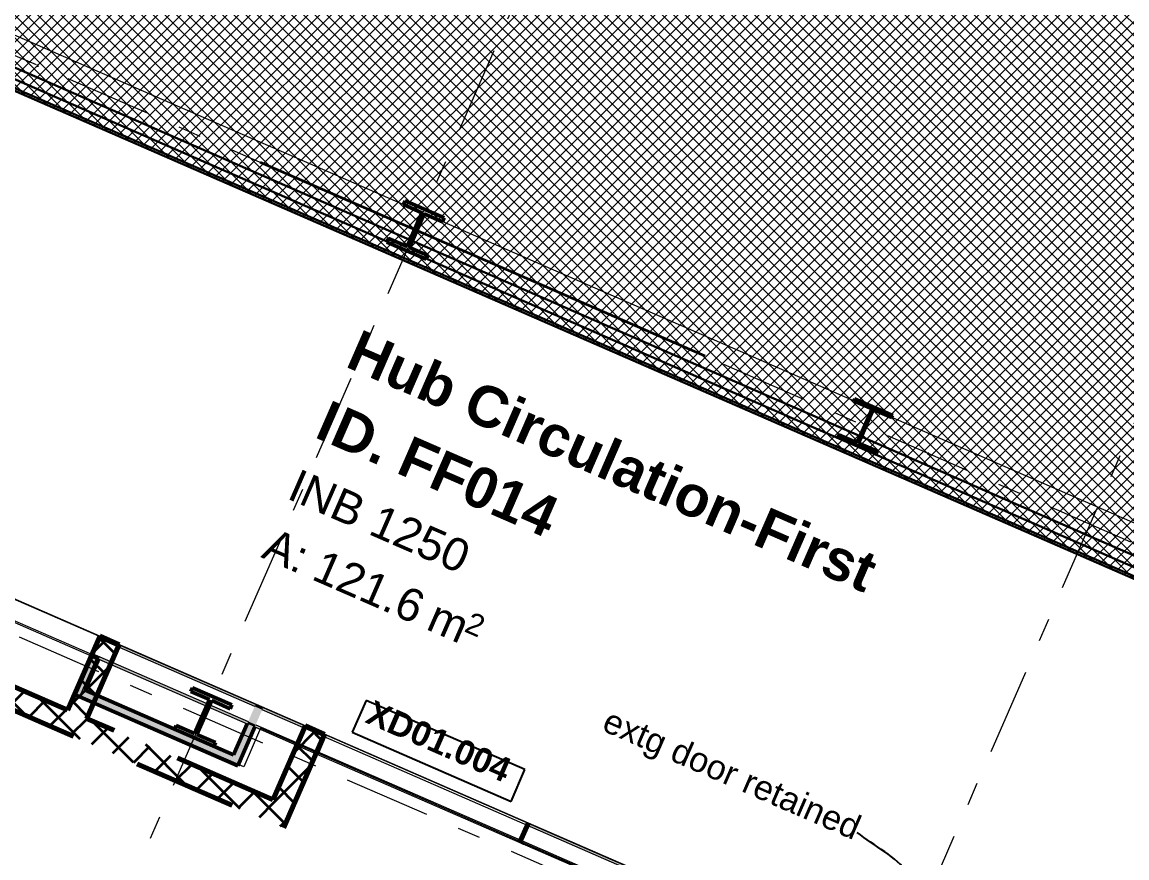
# Model space of a CAD drawing. Header units: millimetres. Extents: x -50172 to 258853, y -59787 to 25069.
# Drawn here: x 198855 to 205611, y -4720 to 393 of the extents above; entities that cross this region are included whole.
import ezdxf
from ezdxf.enums import TextEntityAlignment as Align

# ---------------------------------------------------------------- set-up
doc = ezdxf.new("R2010")
doc.units = ezdxf.units.MM
doc.header["$MEASUREMENT"] = 0
for name, pattern in [('DGN Style 4', [5938.379518, 2967.335175, -1483.667587, 3.709169, -1483.667587]), ('Double Dashed', [1093.611073, 529.166651, -211.666656, 141.111112, -211.666656]), ('Long Dashed', [1058.333302, 634.99999, -423.333311])]:
    doc.linetypes.add(name, pattern=pattern)
for name, color, linetype in [('A-15-M_Column_Int', 7, 'Continuous'), ('A-15-MG_Structural_Grid', 7, 'Continuous'), ('A-20-M_Floor_Slab', 7, 'Continuous'), ('A-25-M_Wall_Int', 7, 'Continuous'), ('ArchiCAD Windows', 7, 'Continuous'), ('Demolished_A-25-M_Wall_Int', 7, 'Continuous'), ('New_A-05-M_Gross_Int_Circulation', 7, 'Continuous'), ('New_A-25-M_Wall_Int', 7, 'Continuous'), ('New_A-35-M_FFE-Zone', 7, 'Continuous'), ('New_ArchiCAD Door Markers', 7, 'Continuous'), ('New_ArchiCAD Doors', 7, 'Continuous')]:
    doc.layers.add(name, color=color, linetype=linetype)
for name, color, linetype, lineweight, true_color in [('A-15-M_Column_Int_Pen_No__28', 7, 'Continuous', 50, 0x2a2a2a), ('A-15-MG_Structural_Grid_Pen_No__163', 7, 'Continuous', 0, 0x750077), ('A-25-M_Wall_Int_Pen_No__102', 7, 'Continuous', 15, 0xcccccc), ('A-25-M_Wall_Int_Pen_No__107', 7, 'Continuous', 15, 0xa6a6a6), ('ArchiCAD Windows_Pen_No__43', 7, 'Continuous', 30, 0x444444), ('New_A-05-M_Gross_Int_Circulation_Pen_No__74', 7, 'Continuous', 20, 0x606060), ('New_A-25-M_Wall_Int_Pen_No__27', 7, 'Continuous', 50, 0x2a2a2a), ('New_A-35-M_FFE-Zone_Pen_No__74', 7, 'Continuous', 20, 0x606060), ('New_ArchiCAD Doors_Pen_No__43', 7, 'Continuous', 30, 0x444444), ('New_ArchiCAD Doors_Pen_No__63', 7, 'Continuous', 20, 0x606060)]:
    doc.layers.add(name, color=color, linetype=linetype, lineweight=lineweight, true_color=true_color)
for name, color, linetype, lineweight in [('A-15-MG_Structural_Grid_Pen_No__8', 7, 'Continuous', 35), ('A-20-M_Floor_Slab_Pen_No__89', 8, 'Continuous', 20), ('A-25-M_Wall_Int_Pen_No__1', 7, 'Continuous', 13), ('Demolished_A-25-M_Wall_Int_Pen_No__175', 1, 'Continuous', 35), ('Demolished_A-25-M_Wall_Int_Pen_No__177', 1, 'Continuous', 70), ('New_A-25-M_Wall_Int_Pen_No__1', 7, 'Continuous', 13), ('New_A-25-M_Wall_Int_Pen_No__155', 5, 'Continuous', 35), ('New_A-95-P_Text_1_50_GA_Pen_No__1', 7, 'Continuous', 13), ('New_A-95-P_Text_1_50_GA_Pen_No__85', 8, 'Continuous', 20), ('New_ArchiCAD Door Markers_Pen_No__1', 7, 'Continuous', 13), ('New_ArchiCAD Door Markers_Pen_No__5', 7, 'Continuous', 25), ('New_ArchiCAD Doors_Pen_No__1', 7, 'Continuous', 13), ('New_ArchiCAD Zone Stamps_Pen_No__9', 7, 'Continuous', 13)]:
    doc.layers.add(name, color=color, linetype=linetype, lineweight=lineweight)
doc.styles.add('GENERATED_STYLE_1', font='')
doc.styles.add('GENERATED_STYLE_2', font='')
doc.styles.add('GENERATED_STYLE_3', font='')
doc.styles.add('GENERATED_STYLE_4', font='')
doc.styles.get('GENERATED_STYLE_1').set_extended_font_data('Arial', bold=True)
doc.styles.get('GENERATED_STYLE_2').set_extended_font_data('Swis721 BT', bold=True)
doc.styles.get('GENERATED_STYLE_3').set_extended_font_data('Arial')
doc.styles.get('GENERATED_STYLE_4').set_extended_font_data('Swis721 BT')
doc.dimstyles.new('GENERATED_STYLE__2', dxfattribs={"dimtxt": 0.18, "dimasz": 182.4, "dimexe": 0.18, "dimexo": 0.0625, "dimgap": 0.09, "dimtad": 0, "dimtih": 1, "dimtoh": 1, "dimdec": 4, "dimzin": 0, "dimdsep": 46, "dimcen": 0.09, "dimadec": 0, "dimazin": 0, "dimtfac": 1, "dimtdec": 4, "dimtmove": 0, "dimatfit": 3, "dimldrblk": 'ARROWHEAD_5', "dimfxl": 1, "dimtolj": 1, "dimtzin": 0, "dimarcsym": 0})
pattern_1 = [(45, (168558.73, 0), (-91.9239, 91.9239), []), (135, (168558.73, 0), (91.9239, 91.9239), [])]
pattern_2 = [(286.3, (0, 0), (-3213820, 11866500), [3000, -14992680]), (309.93, (992000, -2522800), (-1760680, 765780), [4670, -4288600]), (111.49, (-168200, -712500), (765800, 1760700), [7100, -2708200]), (111.49, (-238700, -1062700), (765800, 1760700), [7100, -2708200]), (111.49, (-566500, -1578300), (765800, 1760700), [7100, -2708200]), (111.49, (-655700, -1708100), (765800, 1760700), [7100, -2708200]), (111.494, (-465300, -1834400), (765800, 1760700), [7100, -2708200]), (111.494, (-104200, -1931700), (765800, 1760700), [7100, -2708200]), (111.494, (257800, -2002000), (765800, 1760700), [7100, -2708200]), (183.06, (-194600, -886000), (2526450, 994900), [11200, -4282100]), (183.06, (-349700, -1079650), (2526450, 994900), [11200, -4282100]), (183.06, (116350, -2076500), (2526450, 994900), [11200, -4282100]), (111.49, (-350400, -1231700), (765800, 1760700), [7100, -2708200]), (111.49, (-502900, -1720200), (765800, 1760700), [7100, -2708200]), (111.494, (-274000, -1895900), (765800, 1760700), [7100, -2708200]), (111.494, (322000, -2155100), (765800, 1760700), [7100, -2708200]), (48.06, (-367140, -1412600), (765780, 1760680), [10500, -6061050]), (48.06, (-236400, -1671930), (765780, 1760680), [10520, -6061050]), (48.06, (-93300, -549600), (765800, 1760700), [10500, -6061050]), (48.06, (189050, -378800), (765800, 1760700), [10500, -6061050]), (48.06, (50600, -207200), (765800, 1760700), [10500, -6061050]), (48.06, (563700, -450600), (765800, 1760700), [10500, -6061050]), (48.06, (904800, -517960), (765780, 1760680), [10500, -6061050]), (48.06, (1265960, -877540), (765780, 1760680), [10500, -6061050]), (48.06, (1482600, -916100), (765780, 1760680), [10520, -6061050]), (48.06, (1273060, -1199550), (765780, 1760680), [10520, -6061050]), (48.06, (1211900, -1491860), (765780, 1760680), [10520, -6061050]), (48.06, (943500, -1689000), (765780, 1760680), [10520, -6061050]), (48.06, (1016600, -1999200), (765780, 1760680), [10520, -6061050]), (48.06, (801000, -2133260), (765780, 1760680), [10520, -6061050]), (48.06, (807600, -2293060), (765780, 1760680), [10520, -6061050]), (48.06, (630500, -2291960), (765780, 1760680), [10520, -6061050]), (48.06, (151700, -1607900), (765780, 1760680), [10520, -6061050]), (48.06, (70000, -1177460), (765780, 1760680), [10500, -6061050]), (48.06, (631750, -935800), (765780, 1760680), [10500, -6061050]), (48.06, (986700, -1181300), (765780, 1760680), [10500, -6061050]), (48.06, (850600, -1436000), (765780, 1760680), [10520, -6061050]), (48.06, (409300, -1365550), (765780, 1760680), [10500, -6061050]), (48.06, (488700, -1638000), (765780, 1760680), [10520, -6061050]), (48.06, (565600, -1787900), (765780, 1760680), [10520, -6061050]), (48.06, (297900, -886800), (765780, 1760680), [10500, -6061050]), (48.06, (277700, -629950), (765800, 1760700), [10500, -6061050]), (111.494, (551400, -2107800), (765800, 1760700), [7100, -2708200]), (111.494, (998900, -2140500), (765800, 1760700), [7100, -2708200]), (111.49, (707000, -1598400), (765800, 1760700), [7100, -2708200]), (111.494, (1193500, -1658100), (765800, 1760700), [7100, -2708200]), (111.49, (691100, -1191600), (765800, 1760700), [7100, -2708200]), (111.49, (1263300, -1334100), (765800, 1760700), [7100, -2708200]), (111.49, (979600, -866500), (765800, 1760700), [7100, -2708200]), (111.49, (1307600, -730700), (765800, 1760700), [7100, -2708200]), (111.49, (640400, -526600), (765800, 1760700), [7100, -2708200]), (111.49, (694500, -717200), (765800, 1760700), [7100, -2708200]), (111.49, (314700, -283700), (765800, 1760700), [7100, -2708200]), (111.49, (167600, -528500), (765800, 1760700), [7100, -2708200]), (111.49, (12400, -430600), (765800, 1760700), [7100, -2708200]), (111.49, (67100, -748000), (765800, 1760700), [7100, -2708200]), (111.49, (344000, -1091200), (765800, 1760700), [7100, -2708200]), (111.49, (29600, -939300), (765800, 1760700), [7100, -2708200]), (111.49, (438400, -757700), (765800, 1760700), [7100, -2708200]), (111.49, (-42600, -1373600), (765800, 1760700), [7100, -2708200]), (169.023, (65740, -1702860), (-7808487, 1302433), [10530, -17691000]), (169.023, (1133700, -1883880), (-7808487, 1302433), [10530, -17691000]), (169.023, (1445740, -1224800), (-7808487, 1302433), [10530, -17691000]), (169.023, (1047320, -1405880), (-7808487, 1302433), [10530, -17691000]), (169.023, (180300, -1357830), (-7808487, 1302433), [10530, -17691000]), (169.023, (-432670, -1577200), (-7808487, 1302433), [10530, -17691000]), (169.023, (223600, -966600), (-7808487, 1302433), [10530, -17691000]), (169.023, (1136430, -1014340), (-7808487, 1302433), [10530, -17691000]), (169.023, (1524220, -1021000), (-7808487, 1302433), [10530, -17691000]), (169.023, (1135220, -608810), (-7808487, 1302433), [10530, -17691000]), (169.023, (893470, -721350), (-7808487, 1302433), [10530, -17691000]), (169.023, (840820, -1017380), (-7808487, 1302433), [10530, -17691000]), (169.023, (46180, -1841170), (-7808487, 1302433), [10530, -17691000]), (169.023, (407640, -1861700), (-7808487, 1302433), [10530, -17691000]), (169.023, (845750, -1951000), (-7808487, 1302433), [10530, -17691000]), (48.06, (1350950, -1429200), (765780, 1760680), [10520, -6061050]), (48.06, (1140700, -2005970), (765780, 1760680), [10520, -6061050]), (48.06, (978100, -2309850), (765780, 1760680), [10520, -6061050]), (48.06, (198750, -158600), (765800, 1760700), [10500, -6061050]), (48.06, (458460, -261400), (765800, 1760700), [10500, -6061050]), (48.06, (772750, -448730), (765780, 1760680), [10500, -6061050]), (48.06, (1481360, -686060), (765780, 1760680), [10520, -6061050]), (48.06, (1667650, -817700), (765780, 1760680), [10520, -6061050]), (48.06, (1651400, -901750), (765780, 1760680), [10520, -6061050])]

# ---------------------------------------------------------------- blocks, each defined once
blk = doc.blocks.new('Controls Teaching 2_INB 1208_29_3', base_point=(200138.7, -10132.2))
at = {"layer": 'New_A-35-M_FFE-Zone_Pen_No__74', "linetype": 'Continuous'}
for p, q in [((199314.5, -3490.9), (197220.5, -2577.8)), ((199211.1, -3727.8), (199314.5, -3490.9)), ((200210.6, -4163.6), (199211.1, -3727.8)), ((200313.9, -3926.7), (200210.6, -4163.6)), ((205251, -6079.5), (200313.9, -3926.7))]:
    blk.add_line(p, q, dxfattribs=at)
at = {"layer": 'New_ArchiCAD Zone Stamps_Pen_No__9'}
for tag, height, style, p in [('ROOM_NAME', 250, 'GENERATED_STYLE_1', (197608.3, -7832.4)), ('zoneNameLine2', 250, 'GENERATED_STYLE_1', (197419.9, -8264.5)), ('ROOM_NUMBER', 200, 'GENERATED_STYLE_3', (197231.5, -8685.2)), ('measuredAreaCode', 200, 'GENERATED_STYLE_3', (197074.5, -9045.3)), ('DUMMY_649', 200, 'GENERATED_STYLE_3', (197381.9, -9179.4)), ('DUMMY_650', 200, 'GENERATED_STYLE_3', (197871.2, -9392.7)), ('DUMMY_651', 133.3, 'GENERATED_STYLE_3', (198150.5, -9499.3))]:
    blk.add_attdef(tag, text='', height=height, rotation=336.44041, dxfattribs=dict(at, style=style)).set_placement(p, align=Align.TOP_LEFT)
blk = doc.blocks.new('Hub Circulation-First_INB 1250_31_3', base_point=(202027.2, -3160.1))
at = {"layer": 'New_A-05-M_Gross_Int_Circulation_Pen_No__74', "linetype": 'Continuous'}
for p, q in [((217654.5, -8245.2), (183043.7, 6846.7)), ((194106.3, -1086.9), (200585.6, -3912.2)), ((200585.6, -3912.2), (216515.3, -10857.6))]:
    blk.add_line(p, q, dxfattribs=at)
at = {"layer": 'New_ArchiCAD Zone Stamps_Pen_No__9'}
for tag, height, style, p in [('ROOM_NAME', 250, 'GENERATED_STYLE_1', (200923.8, -1482.5)), ('zoneNameLine2', 250, 'GENERATED_STYLE_1', (200735.4, -1914.6)), ('ROOM_NUMBER', 200, 'GENERATED_STYLE_3', (200547, -2335.3)), ('measuredAreaCode', 200, 'GENERATED_STYLE_3', (200389.9, -2695.5)), ('DUMMY_649', 200, 'GENERATED_STYLE_3', (200697.4, -2829.5)), ('DUMMY_650', 200, 'GENERATED_STYLE_3', (201326.5, -3103.9)), ('DUMMY_651', 133.3, 'GENERATED_STYLE_3', (201605.8, -3210.4))]:
    blk.add_attdef(tag, text='', height=height, rotation=336.44041, dxfattribs=dict(at, style=style)).set_placement(p, align=Align.TOP_LEFT)
blk = doc.blocks.new('Slab_3_3', base_point=(169200.6, -115.4))
at = {"layer": 'A-20-M_Floor_Slab_Pen_No__89', "linetype": 'Continuous', "flags": 128}
blk.add_lwpolyline([(169200.6, -115.4), (176349.7, 6537.3), (176264.6, 6629.2), (179496.7, 9637), (183785.9, 7766.9), (187907.8, 17219.8), (201698.7, 11206.2), (197247, 997.1), (217780.4, -7956.5), (215006.4, -14317.9), (212120.9, -13059.7), (210006.5, -17908.8)], close=True, dxfattribs=at)
blk = doc.blocks.new('Window 19')
at = {"layer": 'ArchiCAD Windows_Pen_No__43', "linetype": 'Continuous'}
for p, q in [((-10441, 15), (10441, 15)), ((-10391, 0), (10391, 0)), ((10391, -50), (-10391, -50)), ((-10426, -115), (10426, -115))]:
    blk.add_line(p, q, dxfattribs=at)
blk = doc.blocks.new('Wall_60_3', base_point=(182924.6, 6898.8))
at = {"layer": 'ArchiCAD Windows', "color": 251, "linetype": 'Continuous', "lineweight": 20, "true_color": 0x606060, "zscale": 1000, "rotation": 156.4403490338821}
blk.add_blockref('Window 19', (208008.6, -4022.8), dxfattribs=at)
blk = doc.blocks.new('Door Stamp 17[3]_3', base_point=(194785.3, -1382.2))
at = {"layer": 'New_ArchiCAD Door Markers_Pen_No__5', "linetype": 'Continuous'}
for p, q in [((194446.5, -981.7), (194361.9, -1175.8)), ((195342.2, -1372.2), (194446.5, -981.7)), ((194361.9, -1175.8), (195257.6, -1566.4)), ((194361.9, -1175.8), (195257.6, -1566.4)), ((195257.6, -1566.4), (195342.2, -1372.2))]:
    blk.add_line(p, q, dxfattribs=at)
at = {"layer": 'New_ArchiCAD Door Markers_Pen_No__1', "style": 'GENERATED_STYLE_2'}
blk.add_attdef('AC_WIDO_ID', text='', height=150, rotation=336.44041, dxfattribs=at).set_placement((194415.8, -1154.5), align=Align.BOTTOM_LEFT)
blk = doc.blocks.new('Double Door Asymmetric 19[3]_3', base_point=(168558.7, 0))
at = {"layer": 'New_ArchiCAD Doors_Pen_No__1', "linetype": 'Continuous'}
for p, q in [((194087.2, -1094.2), (194093.2, -1080.4)), ((194047.2, -1185.9), (194087.2, -1094.2)), ((194041.2, -1199.6), (194047.2, -1185.9)), ((195471.3, -1697.7), (195477.3, -1684)), ((195431.4, -1789.4), (195471.3, -1697.7)), ((195425.4, -1803.2), (195431.4, -1789.4))]:
    blk.add_line(p, q, dxfattribs=at)
at = {"layer": 'New_ArchiCAD Doors_Pen_No__43', "linetype": 'Continuous'}
for p, q in [((194041.2, -1199.6), (194093.2, -1080.4)), ((194099.6, -1083.2), (194093.2, -1080.4)), ((194047.6, -1202.4), (194099.6, -1083.2)), ((194099.6, -1083.2), (194160.1, -1109.6)), ((194160.1, -1109.6), (194108.1, -1228.8)), ((194047.6, -1202.4), (194041.2, -1199.6)), ((194108.1, -1228.8), (194047.6, -1202.4)), ((195358.4, -1774), (195410.4, -1654.8)), ((195410.4, -1654.8), (195470.9, -1681.2)), ((195470.9, -1681.2), (195418.9, -1800.4)), ((195425.4, -1803.2), (195477.3, -1684)), ((195470.9, -1681.2), (195477.3, -1684)), ((195418.9, -1800.4), (195358.4, -1774)), ((195418.9, -1800.4), (195425.4, -1803.2))]:
    blk.add_line(p, q, dxfattribs=at)
at = {"layer": 'New_ArchiCAD Doors_Pen_No__63', "linetype": 'Continuous'}
for p, q in [((194108.1, -1228.8), (193932.3, -1632.1)), ((195358.4, -1774), (194989.1, -2621))]:
    blk.add_line(p, q, dxfattribs=at)
for centre, radius, start, end in [((194108.1, -1228.8), 440, 246.44041, 336.44041), ((195358.4, -1774), 924, 156.44041, 246.44041)]:
    blk.add_arc(centre, radius, start, end, dxfattribs=at)
at = {"layer": 'New_ArchiCAD Door Markers'}
ref = blk.add_blockref('Door Stamp 17[3]_3', (194785.3, -1382.2), dxfattribs=at)
ref.add_attrib('AC_WIDO_ID', 'ID01.002', dxfattribs={"layer": 'New_ArchiCAD Door Markers_Pen_No__1', "color": 7, "height": 150, "rotation": 336.44041, "style": 'GENERATED_STYLE_2'}).set_placement((194415.8, -1154.5), align=Align.BOTTOM_LEFT)
blk = doc.blocks.new('Simple Door Opening[4]_3', base_point=(168558.7, 0))
at = {"layer": 'New_ArchiCAD Doors_Pen_No__1', "linetype": 'Continuous'}
for p, q in [((194089.4, -1204.2), (194129.4, -1112.6)), ((194129.4, -1112.6), (194135.4, -1098.8)), ((194083.4, -1218), (194089.4, -1204.2)), ((195471.3, -1697.7), (195477.3, -1684)), ((195431.4, -1789.4), (195471.3, -1697.7)), ((195425.4, -1803.2), (195431.4, -1789.4))]:
    blk.add_line(p, q, dxfattribs=at)
blk = doc.blocks.new('Wall_100_3', base_point=(193987.3, -1034.3))
at = {"layer": 'New_A-25-M_Wall_Int_Pen_No__1', "linetype": 'Continuous'}
for p, q in [((194087.2, -1094.2), (194093.2, -1080.4)), ((194047.2, -1185.9), (194087.2, -1094.2)), ((194041.2, -1199.6), (194047.2, -1185.9))]:
    blk.add_line(p, q, dxfattribs=at)
at = {"layer": 'New_A-25-M_Wall_Int_Pen_No__1', "linetype": 'Continuous', "flags": 128}
for points in [[(193987.3, -1034.3), (193935.4, -1153.5)], [(194093.2, -1080.4), (193987.3, -1034.3)], [(193935.4, -1153.5), (194041.2, -1199.6)], [(199330.3, -3364.1), (195477.3, -1684)], [(195425.4, -1803.2), (197075.3, -2522.6)], [(197184.4, -2570.2), (199278.3, -3483.3)]]:
    blk.add_lwpolyline(points, dxfattribs=at)
at = {"layer": 'New_ArchiCAD Doors', "color": 251, "linetype": 'Continuous', "lineweight": 20, "true_color": 0x606060}
for name in ['Double Door Asymmetric 19[3]_3', 'Simple Door Opening[4]_3']:
    blk.add_blockref(name, (168558.7, 0), dxfattribs=at)
blk = doc.blocks.new('Wall_102_3', base_point=(200174.4, -4156))
at = {"layer": 'New_A-25-M_Wall_Int_Pen_No__155', "linetype": 'Continuous', "lineweight": 0, "true_color": 0x00007f}
blk.add_hatch(color=176, dxfattribs=at).paths.add_polyline_path([(200148.6, -4090.2), (199240.8, -3694.3), (199175, -3720.2), (200174.4, -4156)])
at = {"layer": 'New_A-25-M_Wall_Int_Pen_No__27', "linetype": 'Continuous', "flags": 128}
for points in [[(200148.6, -4090.2), (199240.8, -3694.3)], [(199175, -3720.2), (200174.4, -4156)]]:
    blk.add_lwpolyline(points, dxfattribs=at)
blk = doc.blocks.new('Wall_103_3', base_point=(199175, -3720.2))
at = {"layer": 'New_A-25-M_Wall_Int_Pen_No__155', "linetype": 'Continuous', "lineweight": 0, "true_color": 0x00007f}
blk.add_hatch(color=176, dxfattribs=at).paths.add_polyline_path([(199240.8, -3694.3), (199324.2, -3503.2), (199278.3, -3483.3), (199175, -3720.2)])
at = {"layer": 'New_A-25-M_Wall_Int_Pen_No__27', "linetype": 'Continuous', "flags": 128}
for points in [[(199278.3, -3483.3), (199175, -3720.2)], [(199240.8, -3694.3), (199324.2, -3503.2)], [(199324.2, -3503.2), (199278.3, -3483.3)]]:
    blk.add_lwpolyline(points, dxfattribs=at)
blk = doc.blocks.new('Wall_115_3', base_point=(200174.4, -4156))
at = {"layer": 'New_A-25-M_Wall_Int_Pen_No__155', "linetype": 'Continuous', "lineweight": 0, "true_color": 0x00007f}
blk.add_hatch(color=176, dxfattribs=at).paths.add_polyline_path([(200174.4, -4156), (200277.8, -3919.1), (200232, -3899.1), (200148.6, -4090.2)])
at = {"layer": 'New_A-25-M_Wall_Int_Pen_No__27', "linetype": 'Continuous', "flags": 128}
for points in [[(200232, -3899.1), (200148.6, -4090.2)], [(200174.4, -4156), (200277.8, -3919.1)]]:
    blk.add_lwpolyline(points, dxfattribs=at)
blk = doc.blocks.new('Wall_121_3', base_point=(193737.8, -1606.5))
at = {"layer": 'Demolished_A-25-M_Wall_Int_Pen_No__175', "linetype": 'Continuous'}
h = blk.add_hatch(dxfattribs=at)
h.set_pattern_fill('Concrete_Block_0003', color=256, style=0, pattern_type=2)
h.set_pattern_definition(pattern_1)
h.paths.add_polyline_path([(193737.8, -1606.5), (200455.5, -4535.7), (200447.7, -4515.9), (200396, -4384.3), (200388.3, -4364.6), (193909, -1539.3), (193889.2, -1547), (193757.6, -1598.7)])
at = {"layer": 'Demolished_A-25-M_Wall_Int_Pen_No__177', "linetype": 'Long Dashed', "flags": 128}
for points in [[(199132.8, -3817.1), (193909, -1539.3)], [(193737.8, -1606.5), (200455.5, -4535.7)], [(200388.3, -4364.6), (199251.9, -3869.1)]]:
    blk.add_lwpolyline(points, dxfattribs=at)
blk = doc.blocks.new('Wall_122_3', base_point=(200455.5, -4535.7))
at = {"layer": 'Demolished_A-25-M_Wall_Int_Pen_No__175', "linetype": 'Continuous'}
h = blk.add_hatch(dxfattribs=at)
h.set_pattern_fill('Concrete_Block_0003', color=256, style=0, pattern_type=2)
h.set_pattern_definition(pattern_1)
h.paths.add_polyline_path([(200585.6, -3912.2), (200388.3, -4364.6), (200396, -4384.3), (200447.7, -4515.9), (200455.5, -4535.7), (200704.8, -3964.2), (200691, -3958.2), (200599.4, -3918.2)])
at = {"layer": 'Demolished_A-25-M_Wall_Int_Pen_No__177', "linetype": 'Long Dashed', "flags": 128}
for points in [[(200585.6, -3912.2), (200388.3, -4364.6)], [(200704.8, -3964.2), (200585.6, -3912.2)], [(200455.5, -4535.7), (200704.8, -3964.2)]]:
    blk.add_lwpolyline(points, dxfattribs=at)
blk = doc.blocks.new('Wall_137_3', base_point=(199330.3, -3364.1))
at = {"layer": 'Demolished_A-25-M_Wall_Int_Pen_No__175', "linetype": 'Continuous'}
h = blk.add_hatch(dxfattribs=at)
h.set_pattern_fill('Concrete_Block_0003', color=256, style=0, pattern_type=2)
h.set_pattern_definition(pattern_1)
h.paths.add_polyline_path([(199330.3, -3364.1), (199132.8, -3817.1), (199146.5, -3823.1), (199238.2, -3863.1), (199251.9, -3869.1), (199449.5, -3416.1), (199435.7, -3410.1), (199344.1, -3370.1)])
at = {"layer": 'Demolished_A-25-M_Wall_Int_Pen_No__177', "linetype": 'Long Dashed', "flags": 128}
for points in [[(199330.3, -3364.1), (199132.8, -3817.1)], [(199449.5, -3416.1), (199330.3, -3364.1)], [(199251.9, -3869.1), (199449.5, -3416.1)]]:
    blk.add_lwpolyline(points, dxfattribs=at)
blk = doc.blocks.new('Door Stamp 17[13]_3', base_point=(201276.4, -4354.5))
at = {"layer": 'New_ArchiCAD Door Markers_Pen_No__5', "linetype": 'Continuous'}
for p, q in [((200959.2, -3756.6), (200874.5, -3950.7)), ((201930.4, -4180.1), (200959.2, -3756.6)), ((200874.5, -3950.7), (201845.7, -4374.3)), ((200874.5, -3950.7), (201845.7, -4374.3)), ((201845.7, -4374.3), (201930.4, -4180.1))]:
    blk.add_line(p, q, dxfattribs=at)
at = {"layer": 'New_ArchiCAD Door Markers_Pen_No__1', "style": 'GENERATED_STYLE_2'}
blk.add_attdef('AC_WIDO_ID', text='', height=150, rotation=336.44041, dxfattribs=at).set_placement((200928.4, -3929.5), align=Align.BOTTOM_LEFT)
blk = doc.blocks.new('Simple Door Opening[13]_3', base_point=(168558.7, 0))
at = {"layer": 'New_ArchiCAD Doors_Pen_No__1', "linetype": 'Continuous'}
for p, q in [((200699, -3977.3), (200659.1, -4069)), ((200705, -3963.5), (200699, -3977.3)), ((200659.1, -4069), (200653.1, -4082.7)), ((201945.7, -4520.9), (201905.7, -4612.6)), ((201951.7, -4507.1), (201945.7, -4520.9)), ((201905.7, -4612.6), (201899.7, -4626.3))]:
    blk.add_line(p, q, dxfattribs=at)
at = {"layer": 'New_ArchiCAD Door Markers'}
ref = blk.add_blockref('Door Stamp 17[13]_3', (201276.4, -4354.5), dxfattribs=at)
ref.add_attrib('AC_WIDO_ID', 'XD01.004', dxfattribs={"layer": 'New_ArchiCAD Door Markers_Pen_No__1', "color": 7, "height": 150, "rotation": 336.44041, "style": 'GENERATED_STYLE_2'}).set_placement((200928.4, -3929.5), align=Align.BOTTOM_LEFT)
blk = doc.blocks.new('Wall_141_3', base_point=(202850, -4898.8))
at = {"layer": 'A-25-M_Wall_Int_Pen_No__107', "linetype": 'Continuous'}
for points in [[(200284, -3779.9), (199330.3, -3364.1), (199324.3, -3377.8), (200278, -3793.7)], [(200238, -3885.3), (199284.3, -3469.5), (199278.3, -3483.3), (200232, -3899.1)], [(200323.8, -3813.7), (200699, -3977.3), (200705, -3963.5), (200329.8, -3799.9)], [(200277.8, -3919.1), (200653.1, -4082.7), (200659.1, -4069), (200283.8, -3905.3)], [(202850, -4898.8), (201951.7, -4507.1), (201945.7, -4520.9), (202844, -4912.6)], [(201899.7, -4626.3), (202798, -5018), (202804, -5004.3), (201905.7, -4612.6)]]:
    blk.add_hatch(color=256, dxfattribs=at).paths.add_polyline_path(points)
at = {"layer": 'New_A-25-M_Wall_Int_Pen_No__155', "linetype": 'Continuous', "lineweight": 0, "true_color": 0x00007f}
for points in [[(200278, -3793.7), (200323.8, -3813.7), (200329.8, -3799.9), (200284, -3779.9)], [(200238, -3885.3), (200283.8, -3905.3), (200323.8, -3813.7), (200278, -3793.7)], [(200232, -3899.1), (200277.8, -3919.1), (200283.8, -3905.3), (200238, -3885.3)]]:
    blk.add_hatch(color=176, dxfattribs=at).paths.add_polyline_path(points)
at = {"layer": 'A-25-M_Wall_Int_Pen_No__1', "linetype": 'Continuous'}
for p, q in [((200278, -3793.7), (199324.3, -3377.8)), ((199284.3, -3469.5), (200238, -3885.3)), ((200699, -3977.3), (200323.8, -3813.7)), ((200283.8, -3905.3), (200659.1, -4069)), ((200705, -3963.5), (200684.9, -3954.7)), ((200653.1, -4082.7), (200632.9, -4073.9)), ((202844, -4912.6), (201945.7, -4520.9)), ((201951.7, -4507.1), (201971.8, -4515.9)), ((201899.7, -4626.3), (201919.9, -4635.1)), ((201905.7, -4612.6), (202804, -5004.3))]:
    blk.add_line(p, q, dxfattribs=at)
at = {"layer": 'A-25-M_Wall_Int_Pen_No__1', "linetype": 'Continuous', "flags": 128}
for points in [[(200705, -3963.5), (199330.3, -3364.1)], [(199278.3, -3483.3), (200232, -3899.1)], [(200277.8, -3919.1), (200653.1, -4082.7)], [(202850, -4898.8), (201951.7, -4507.1)], [(201899.7, -4626.3), (202798, -5018)]]:
    blk.add_lwpolyline(points, dxfattribs=at)
at = {"layer": 'Demolished_A-25-M_Wall_Int_Pen_No__177', "linetype": 'Long Dashed'}
for p, q in [((200705, -3963.5), (200653.1, -4082.7)), ((201899.7, -4626.3), (201951.7, -4507.1))]:
    blk.add_line(p, q, dxfattribs=at)
at = {"layer": 'New_A-25-M_Wall_Int_Pen_No__27', "linetype": 'Continuous'}
for p, q in [((200705, -3963.5), (200653.1, -4082.7)), ((201899.7, -4626.3), (201951.7, -4507.1))]:
    blk.add_line(p, q, dxfattribs=at)
at = {"layer": 'New_ArchiCAD Doors', "color": 251, "linetype": 'Continuous', "lineweight": 20, "true_color": 0x606060}
blk.add_blockref('Simple Door Opening[13]_3', (168558.7, 0), dxfattribs=at)
blk = doc.blocks.new('Wall_204_3', base_point=(201951.7, -4507.1))
at = {"layer": 'A-25-M_Wall_Int_Pen_No__1', "linetype": 'Continuous'}
for p, q in [((201945.7, -4520.9), (200699, -3977.3)), ((200659.1, -4069), (201905.7, -4612.6))]:
    blk.add_line(p, q, dxfattribs=at)
at = {"layer": 'A-25-M_Wall_Int_Pen_No__1', "linetype": 'Continuous', "flags": 128}
for points in [[(200699, -3977.3), (200659.1, -4069)], [(201951.7, -4507.1), (200705, -3963.5)], [(200653.1, -4082.7), (201899.7, -4626.3)], [(201905.7, -4612.6), (201945.7, -4520.9)]]:
    blk.add_lwpolyline(points, dxfattribs=at)
blk = doc.blocks.new('Universal Columns Column 19')
at = {"layer": 'A-15-M_Column_Int', "linetype": 'Continuous', "lineweight": 0, "true_color": 0xffffff}
h = blk.add_hatch(dxfattribs=at)
h.set_pattern_fill('613_01__a5_STUCCO_0001', style=0, pattern_type=2)
h.set_pattern_definition(pattern_2)
h.paths.add_polyline_path([(-127.3, -127.05), (127.3, -127.05), (127.3, -112.85), (4.3, -112.85), (4.3, 112.85), (127.3, 112.85), (127.3, 127.05), (-127.3, 127.05), (-127.3, 112.85), (-4.3, 112.85), (-4.3, -112.85), (-127.3, -112.85)])
at = {"layer": 'A-15-M_Column_Int_Pen_No__28', "linetype": 'Continuous'}
for p, q in [((127.3, 127.05), (-127.3, 127.05)), ((-127.3, 127.05), (-127.3, 112.85)), ((-127.3, 112.85), (-4.3, 112.85)), ((-4.3, 112.85), (-4.3, -112.85)), ((4.3, -112.85), (4.3, 112.85)), ((4.3, 112.85), (127.3, 112.85)), ((127.3, 112.85), (127.3, 127.05)), ((-4.3, -112.85), (-127.3, -112.85)), ((-127.3, -112.85), (-127.3, -127.05)), ((-127.3, -127.05), (127.3, -127.05)), ((127.3, -112.85), (4.3, -112.85)), ((127.3, -127.05), (127.3, -112.85))]:
    blk.add_line(p, q, dxfattribs=at)
blk = doc.blocks.new('Universal Columns Column 19_2')
at = {"layer": 'A-15-M_Column_Int', "linetype": 'Continuous', "lineweight": 0, "true_color": 0xffffff}
h = blk.add_hatch(dxfattribs=at)
h.set_pattern_fill('613_01__a5_STUCCO_0001', style=0, pattern_type=2)
h.set_pattern_definition(pattern_2)
h.paths.add_polyline_path([(-130.65, -138.15), (130.65, -138.15), (130.65, -112.85), (7.65, -112.85), (7.65, 112.85), (130.65, 112.85), (130.65, 138.15), (-130.65, 138.15), (-130.65, 112.85), (-7.65, 112.85), (-7.65, -112.85), (-130.65, -112.85)])
at = {"layer": 'A-15-M_Column_Int_Pen_No__28', "linetype": 'Continuous'}
for p, q in [((130.65, 138.15), (-130.65, 138.15)), ((-130.65, 138.15), (-130.65, 112.85)), ((130.65, 112.85), (130.65, 138.15)), ((-130.65, 112.85), (-7.65, 112.85)), ((-7.65, 112.85), (-7.65, -112.85)), ((7.65, -112.85), (7.65, 112.85)), ((7.65, 112.85), (130.65, 112.85)), ((-7.65, -112.85), (-130.65, -112.85)), ((-130.65, -112.85), (-130.65, -138.15)), ((130.65, -112.85), (7.65, -112.85)), ((130.65, -138.15), (130.65, -112.85)), ((-130.65, -138.15), (130.65, -138.15))]:
    blk.add_line(p, q, dxfattribs=at)
blk = doc.blocks.new('Standard grid marker')
at = {"layer": 'A-15-MG_Structural_Grid_Pen_No__163', "linetype": 'Double Dashed'}
blk.add_line((1000, 0), (29726, 0), dxfattribs=at)
at = {"layer": 'A-15-MG_Structural_Grid_Pen_No__163', "style": 'GENERATED_STYLE_4'}
for tag, p in [('AC_MarkerText_1_0', (-500, 41.2)), ('AC_MarkerText_1_1', (31226, 41.2))]:
    blk.add_attdef(tag, text='', height=350, rotation=90, dxfattribs=at).set_placement(p, align=Align.MIDDLE_CENTER)
blk = doc.blocks.new('ARROWHEAD_5')
at = {"color": 0, "linetype": 'Continuous', "lineweight": 0}
blk.add_line((0, 0), (-1, 0), dxfattribs=at)
blk.add_solid([(-1, 0.2679), (0, 0), (-1, -0.2679), (-1, 0.2679)], dxfattribs=at)
blk = doc.blocks.new('Standard grid marker_3')
at = {"layer": 'A-15-MG_Structural_Grid_Pen_No__163', "linetype": 'Double Dashed'}
blk.add_line((1000, 0), (74254.8, 0), dxfattribs=at)
at = {"layer": 'A-15-MG_Structural_Grid_Pen_No__163', "style": 'GENERATED_STYLE_4'}
for tag, p in [('AC_MarkerText_1_0', (-500, 43.4)), ('AC_MarkerText_1_1', (75754.8, 43.4))]:
    blk.add_attdef(tag, text='', height=350, rotation=360, dxfattribs=at).set_placement(p, align=Align.MIDDLE_CENTER)

msp = doc.modelspace()

# ---------------------------------------------------------------- hatches: boundary and pattern name
at = {"layer": 'A-25-M_Wall_Int_Pen_No__102', "linetype": 'Continuous'}
h = msp.add_hatch(dxfattribs=at)
h.set_pattern_fill('Grid_5x5_Diagonal_0003', color=256, style=0, pattern_type=2)
h.set_pattern_definition([(45, (168558.73, 0), (-35.35534, 35.35534), []), (135, (168558.73, 0), (35.35534, 35.35534), [])])
h.paths.add_polyline_path([(213327, -19356.4), (218089.4, -8434.9), (197121.1, 708.3), (201698.7, 11206.2), (242832.2, -6730.2), (233492.3, -28149.5)])

# ---------------------------------------------------------------- linework, layer by layer
at = {"layer": 'A-15-MG_Structural_Grid_Pen_No__8', "linetype": 'DGN Style 4'}
msp.add_line((241135.9, -18266), (171470.9, 12111.3), dxfattribs=at)

# ---------------------------------------------------------------- block references
at = {"layer": 'A-15-M_Column_Int', "linetype": 'Continuous', "zscale": 1000}
for name, p, rotation in [('Universal Columns Column 19_2', (201261.6, -879.3), 336.440414821721), ('Universal Columns Column 19', (204011.6, -2078.4), 336.4404115839932), ('Universal Columns Column 19_2', (199962.6, -3858.4), 336.440414821721)]:
    msp.add_blockref(name, p, dxfattribs=dict(at, rotation=rotation))
at = {"layer": 'A-15-MG_Structural_Grid', "color": 8, "linetype": 'Continuous', "lineweight": 15, "zscale": 1000}
for name, p, rotation in [('Standard grid marker', (206948, 12161.2), 246.440411583993), ('Standard grid marker_3', (172154, 11813.5), 336.440411583993), ('Standard grid marker', (211072.9, 10362.5), 246.440411583993), ('Standard grid marker_3', (170855, 8834.4), 336.440411583993)]:
    msp.add_blockref(name, p, dxfattribs=dict(at, rotation=rotation))
at = {"layer": 'A-20-M_Floor_Slab', "color": 8, "linetype": 'Continuous', "lineweight": 20}
msp.add_blockref('Slab_3_3', (169200.6, -115.4), dxfattribs=at)
at = {"layer": 'A-25-M_Wall_Int', "color": 250, "lineweight": 50, "true_color": 0x2a2a2a}
for name, p in [('Wall_60_3', (182924.6, 6898.8)), ('Wall_141_3', (202850, -4898.8)), ('Wall_204_3', (201951.7, -4507.1))]:
    msp.add_blockref(name, p, dxfattribs=at)
at = {"layer": 'Demolished_A-25-M_Wall_Int', "color": 1, "lineweight": 70}
for name, p in [('Wall_121_3', (193737.8, -1606.5)), ('Wall_137_3', (199330.3, -3364.1)), ('Wall_122_3', (200455.5, -4535.7))]:
    msp.add_blockref(name, p, dxfattribs=at)
at = {"layer": 'New_A-05-M_Gross_Int_Circulation', "linetype": 'Continuous'}
ref = msp.add_blockref('Hub Circulation-First_INB 1250_31_3', (202027.2, -3160.1), dxfattribs=at)
ref.add_attrib('ROOM_NAME', 'Hub Circulation-First', dxfattribs={"layer": 'New_ArchiCAD Zone Stamps_Pen_No__9', "color": 7, "height": 250, "rotation": 336.44041, "style": 'GENERATED_STYLE_1'}).set_placement((200923.8, -1482.5), align=Align.TOP_LEFT)
ref.add_attrib('ROOM_NUMBER', 'INB 1250', dxfattribs={"layer": 'New_ArchiCAD Zone Stamps_Pen_No__9', "color": 7, "height": 200, "rotation": 336.44041, "style": 'GENERATED_STYLE_3'}).set_placement((200547, -2335.3), align=Align.TOP_LEFT)
ref.add_attrib('zoneNameLine2', 'ID. FF014', dxfattribs={"layer": 'New_ArchiCAD Zone Stamps_Pen_No__9', "color": 7, "height": 250, "rotation": 336.44041, "style": 'GENERATED_STYLE_1'}).set_placement((200735.4, -1914.6), align=Align.TOP_LEFT)
ref.add_attrib('measuredAreaCode', 'A: ', dxfattribs={"layer": 'New_ArchiCAD Zone Stamps_Pen_No__9', "color": 7, "height": 200, "rotation": 336.44041, "style": 'GENERATED_STYLE_3'}).set_placement((200389.9, -2695.5), align=Align.TOP_LEFT)
ref.add_attrib('DUMMY_649', '121.6', dxfattribs={"layer": 'New_ArchiCAD Zone Stamps_Pen_No__9', "color": 7, "height": 200, "rotation": 336.44041, "style": 'GENERATED_STYLE_3'}).set_placement((200697.4, -2829.5), align=Align.TOP_LEFT)
ref.add_attrib('DUMMY_650', ' m', dxfattribs={"layer": 'New_ArchiCAD Zone Stamps_Pen_No__9', "color": 7, "height": 200, "rotation": 336.44041, "style": 'GENERATED_STYLE_3'}).set_placement((201326.5, -3103.9), align=Align.TOP_LEFT)
ref.add_attrib('DUMMY_651', '2', dxfattribs={"layer": 'New_ArchiCAD Zone Stamps_Pen_No__9', "color": 7, "height": 133.3, "rotation": 336.44041, "style": 'GENERATED_STYLE_3'}).set_placement((201605.8, -3210.4), align=Align.TOP_LEFT)
at = {"layer": 'New_A-25-M_Wall_Int', "color": 250, "lineweight": 50, "true_color": 0x2a2a2a}
for name, p in [('Wall_100_3', (193987.3, -1034.3)), ('Wall_103_3', (199175, -3720.2)), ('Wall_102_3', (200174.4, -4156)), ('Wall_115_3', (200174.4, -4156))]:
    msp.add_blockref(name, p, dxfattribs=at)
at = {"layer": 'New_A-35-M_FFE-Zone', "linetype": 'Continuous'}
msp.add_blockref('Controls Teaching 2_INB 1208_29_3', (200138.7, -10132.2), dxfattribs=at)

# ---------------------------------------------------------------- texts
at = {"layer": 'New_A-95-P_Text_1_50_GA_Pen_No__1', "linetype": 'Continuous', "insert": (203961.8, -4564.3), "char_height": 150, "attachment_point": 6, "rotation": 336.44041, "style": 'GENERATED_STYLE_4'}
msp.add_mtext('\\A1;{\\fSwis721 BT|b0|i0|c0|p34;\\C5;extg door retained}', dxfattribs=at)

# ---------------------------------------------------------------- leaders
at = {"layer": 'New_A-95-P_Text_1_50_GA_Pen_No__85', "linetype": 'Continuous', "path_type": 1, "annotation_type": 0, "has_hookline": 1, "hookline_direction": 1, "text_width": 2121.4, "horizontal_direction": (0.916645, -0.399703, 0)}
msp.add_leader([(204167.6, -5473.4), (204266.3, -4814.8), (203961.9, -4564.3)], dimstyle='GENERATED_STYLE__2', dxfattribs=at)

doc.saveas('drawing.dxf')
